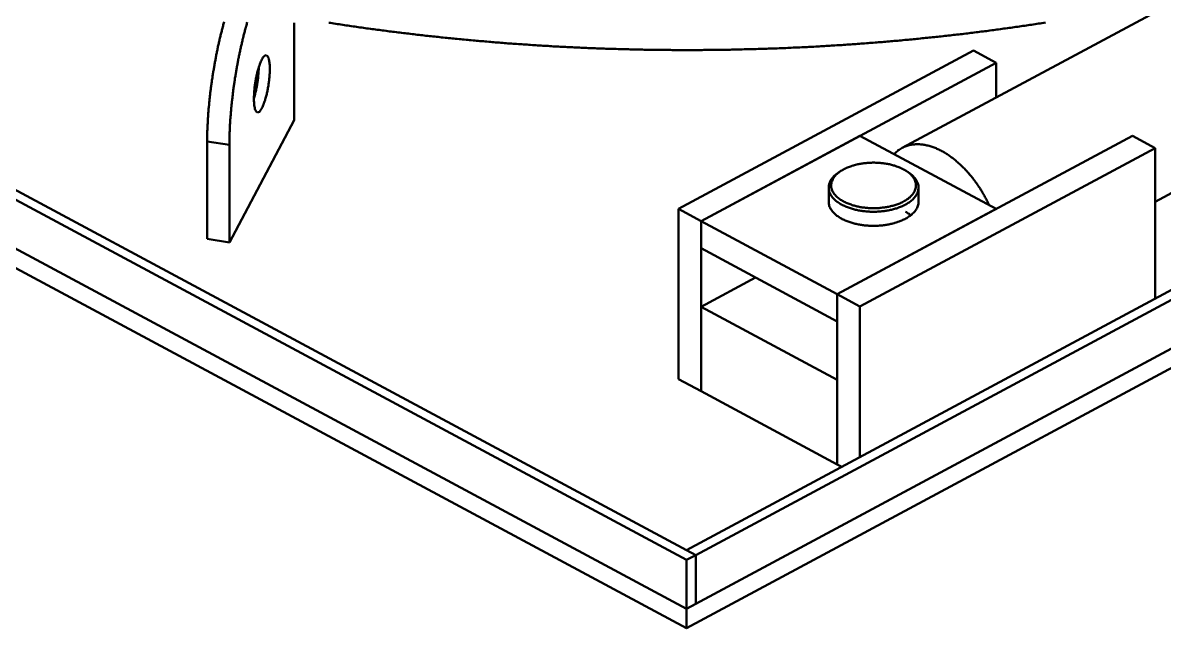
# Model space of a CAD drawing. Header units: millimetres. Extents: x 0 to 841, y 0 to 594.
# Drawn here: x 260.1 to 389.7, y 174.7 to 243.5 of the extents above; entities that cross this region are included whole.
import ezdxf

# ---------------------------------------------------------------- set-up
doc = ezdxf.new("R2010")
doc.units = ezdxf.units.MM
doc.layers.add('VIS', color=7, linetype='CONTINUOUS', lineweight=50)

msp = doc.modelspace()

# ---------------------------------------------------------------- linework, layer by layer
at = {"layer": 'VIS'}
for points in [[(71.5, 324.23), (335.5, 182.49)], [(72.53, 324.78), (336.53, 183.04)], [(335.5, 183.59), (597.44, 324.23)], [(336.53, 183.04), (598.47, 323.67)], [(71.5, 318.69), (335.5, 176.95)], [(71.5, 318.69), (335.5, 176.95)], [(335.5, 176.95), (599.5, 318.69)], [(336.53, 177.5), (598.47, 318.14)], [(71.5, 316.48), (335.5, 174.74)], [(335.5, 174.74), (599.5, 316.48)], [(359.98, 229.27), (394.53, 247.82)], [(281.05, 230.01), (281.05, 230.13), (281.05, 230.25), (281.05, 230.38), (281.06, 230.5), (281.06, 230.62), (281.06, 230.74), (281.06, 230.86), (281.06, 230.98), (281.07, 231.1), (281.07, 231.22), (281.08, 231.34), (281.08, 231.46), (281.08, 231.58), (281.09, 231.7), (281.1, 231.82), (281.1, 231.94), (281.11, 232.06), (281.11, 232.18), (281.12, 232.3), (281.13, 232.42), (281.13, 232.54), (281.14, 232.66), (281.15, 232.79), (281.16, 232.91), (281.17, 233.03), (281.18, 233.15), (281.18, 233.27), (281.19, 233.39), (281.2, 233.51), (281.21, 233.63), (281.22, 233.75), (281.23, 233.87), (281.24, 233.99), (281.26, 234.11), (281.27, 234.23), (281.28, 234.35), (281.29, 234.47), (281.3, 234.59), (281.31, 234.71), (281.33, 234.83), (281.34, 234.95), (281.35, 235.07), (281.37, 235.19), (281.38, 235.31), (281.39, 235.43), (281.41, 235.55), (281.42, 235.67), (281.44, 235.79), (281.45, 235.91), (281.47, 236.02), (281.48, 236.14), (281.5, 236.26), (281.52, 236.38), (281.53, 236.5), (281.55, 236.62), (281.57, 236.74), (281.58, 236.86), (281.6, 236.98), (281.62, 237.1), (281.64, 237.22), (281.65, 237.34), (281.67, 237.46), (281.69, 237.58), (281.71, 237.7), (281.73, 237.82), (281.75, 237.93), (281.77, 238.05), (281.79, 238.17), (281.81, 238.29), (281.83, 238.41), (281.85, 238.53), (281.87, 238.65), (281.89, 238.77), (281.91, 238.89), (281.93, 239), (281.95, 239.12), (281.98, 239.24), (282, 239.36), (282.02, 239.48), (282.04, 239.6), (282.07, 239.71), (282.09, 239.83), (282.11, 239.95), (282.14, 240.07), (282.16, 240.19), (282.18, 240.31), (282.21, 240.42), (282.23, 240.54), (282.26, 240.66), (282.28, 240.78), (282.31, 240.9), (282.34, 241.01), (282.36, 241.13), (282.39, 241.25), (282.42, 241.37), (282.44, 241.48), (282.47, 241.6), (282.5, 241.72), (282.53, 241.84), (282.55, 241.95), (282.58, 242.07), (282.61, 242.19), (282.64, 242.3), (282.67, 242.42), (282.7, 242.54), (282.73, 242.66), (282.76, 242.77), (282.79, 242.89), (282.82, 243.01), (282.85, 243.12), (282.88, 243.24), (282.92, 243.35), (282.95, 243.47), (282.98, 243.59)], [(283.58, 229.63), (283.58, 229.75), (283.58, 229.87), (283.58, 229.99), (283.58, 230.11), (283.58, 230.23), (283.58, 230.35), (283.59, 230.47), (283.59, 230.59), (283.59, 230.71), (283.6, 230.83), (283.6, 230.95), (283.6, 231.07), (283.61, 231.19), (283.61, 231.31), (283.62, 231.43), (283.62, 231.56), (283.63, 231.68), (283.64, 231.8), (283.64, 231.92), (283.65, 232.04), (283.66, 232.16), (283.67, 232.28), (283.67, 232.4), (283.68, 232.52), (283.69, 232.64), (283.7, 232.76), (283.71, 232.88), (283.72, 233), (283.73, 233.12), (283.74, 233.24), (283.75, 233.36), (283.76, 233.48), (283.77, 233.6), (283.78, 233.72), (283.79, 233.84), (283.8, 233.96), (283.81, 234.08), (283.83, 234.2), (283.84, 234.32), (283.85, 234.44), (283.86, 234.56), (283.88, 234.68), (283.89, 234.8), (283.91, 234.92), (283.92, 235.04), (283.93, 235.16), (283.95, 235.28), (283.96, 235.4), (283.98, 235.52), (283.99, 235.64), (284.01, 235.76), (284.02, 235.88), (284.04, 236), (284.06, 236.12), (284.07, 236.24), (284.09, 236.35), (284.11, 236.47), (284.12, 236.59), (284.14, 236.71), (284.16, 236.83), (284.18, 236.95), (284.2, 237.07), (284.21, 237.19), (284.23, 237.31), (284.25, 237.43), (284.27, 237.55), (284.29, 237.67), (284.31, 237.78), (284.33, 237.9), (284.35, 238.02), (284.37, 238.14), (284.39, 238.26), (284.41, 238.38), (284.43, 238.5), (284.46, 238.62), (284.48, 238.74), (284.5, 238.85), (284.52, 238.97), (284.54, 239.09), (284.57, 239.21), (284.59, 239.33), (284.61, 239.45), (284.64, 239.56), (284.66, 239.68), (284.68, 239.8), (284.71, 239.92), (284.73, 240.04), (284.76, 240.15), (284.78, 240.27), (284.81, 240.39), (284.83, 240.51), (284.86, 240.63), (284.89, 240.74), (284.91, 240.86), (284.94, 240.98), (284.97, 241.1), (284.99, 241.21), (285.02, 241.33), (285.05, 241.45), (285.08, 241.57), (285.11, 241.68), (285.13, 241.8), (285.16, 241.92), (285.19, 242.03), (285.22, 242.15), (285.25, 242.27), (285.28, 242.38), (285.31, 242.5), (285.34, 242.62), (285.38, 242.73), (285.41, 242.85), (285.44, 242.97), (285.47, 243.08), (285.5, 243.2), (285.54, 243.32), (285.57, 243.43), (285.6, 243.55)], [(290.95, 243.48), (290.95, 232.41)], [(294.86, 243.49), (295.06, 243.46), (295.26, 243.43), (295.45, 243.4), (295.65, 243.37), (295.85, 243.34), (296.04, 243.31), (296.24, 243.28), (296.44, 243.25), (296.63, 243.22), (296.83, 243.19), (297.03, 243.16), (297.22, 243.13), (297.42, 243.11), (297.62, 243.08), (297.81, 243.05), (298.01, 243.02), (298.21, 242.99), (298.4, 242.96), (298.6, 242.94), (298.8, 242.91), (298.99, 242.88), (299.19, 242.85), (299.39, 242.83), (299.59, 242.8), (299.78, 242.77), (299.98, 242.75), (300.18, 242.72), (300.37, 242.69), (300.57, 242.67), (300.77, 242.64), (300.96, 242.62), (301.16, 242.59), (301.36, 242.56), (301.56, 242.54), (301.75, 242.51), (301.95, 242.49), (302.15, 242.46), (302.34, 242.44), (302.54, 242.41), (302.74, 242.39), (302.94, 242.37), (303.13, 242.34), (303.33, 242.32), (303.53, 242.29), (303.73, 242.27), (303.92, 242.25), (304.12, 242.22), (304.32, 242.2), (304.52, 242.18), (304.71, 242.15), (304.91, 242.13), (305.11, 242.11), (305.31, 242.09), (305.5, 242.06), (305.7, 242.04), (305.9, 242.02), (306.1, 242), (306.29, 241.98), (306.49, 241.95), (306.69, 241.93), (306.89, 241.91), (307.08, 241.89), (307.28, 241.87), (307.48, 241.85), (307.68, 241.83), (307.87, 241.81), (308.07, 241.79), (308.27, 241.77), (308.47, 241.75), (308.67, 241.73), (308.86, 241.71), (309.06, 241.69), (309.26, 241.67), (309.46, 241.65), (309.65, 241.63), (309.85, 241.61), (310.05, 241.59), (310.25, 241.57), (310.45, 241.55), (310.64, 241.53), (310.84, 241.52), (311.04, 241.5), (311.24, 241.48), (311.44, 241.46), (311.63, 241.44), (311.83, 241.43), (312.03, 241.41), (312.23, 241.39), (312.43, 241.38), (312.62, 241.36), (312.82, 241.34), (313.02, 241.32), (313.22, 241.31), (313.42, 241.29), (313.61, 241.28), (313.81, 241.26), (314.01, 241.24), (314.21, 241.23), (314.41, 241.21), (314.61, 241.2), (314.8, 241.18), (315, 241.17), (315.2, 241.15), (315.4, 241.14), (315.6, 241.12), (315.79, 241.11), (315.99, 241.09), (316.19, 241.08), (316.39, 241.06), (316.59, 241.05), (316.79, 241.04), (316.98, 241.02), (317.18, 241.01), (317.38, 241), (317.58, 240.98), (317.78, 240.97), (317.98, 240.96), (318.17, 240.94), (318.37, 240.93), (318.57, 240.92), (318.77, 240.91), (318.97, 240.89), (319.17, 240.88), (319.36, 240.87), (319.56, 240.86), (319.76, 240.85), (319.96, 240.83), (320.16, 240.82), (320.36, 240.81), (320.56, 240.8), (320.75, 240.79), (320.95, 240.78), (321.15, 240.77), (321.35, 240.76), (321.55, 240.75), (321.75, 240.74), (321.95, 240.73), (322.14, 240.72), (322.34, 240.71), (322.54, 240.7), (322.74, 240.69), (322.94, 240.68), (323.14, 240.67), (323.34, 240.66), (323.53, 240.65), (323.73, 240.64), (323.93, 240.64), (324.13, 240.63), (324.33, 240.62), (324.53, 240.61), (324.73, 240.6), (324.92, 240.6), (325.12, 240.59), (325.32, 240.58), (325.52, 240.57), (325.72, 240.57), (325.92, 240.56), (326.12, 240.55), (326.31, 240.54), (326.51, 240.54), (326.71, 240.53), (326.91, 240.52), (327.11, 240.52), (327.31, 240.51), (327.51, 240.51), (327.71, 240.5), (327.9, 240.5), (328.1, 240.49), (328.3, 240.48), (328.5, 240.48), (328.7, 240.47), (328.9, 240.47), (329.1, 240.46), (329.29, 240.46), (329.49, 240.46), (329.69, 240.45), (329.89, 240.45), (330.09, 240.44), (330.29, 240.44), (330.49, 240.44), (330.69, 240.43), (330.88, 240.43), (331.08, 240.42), (331.28, 240.42), (331.48, 240.42), (331.68, 240.42), (331.88, 240.41), (332.08, 240.41), (332.28, 240.41), (332.47, 240.41), (332.67, 240.4), (332.87, 240.4), (333.07, 240.4), (333.27, 240.4), (333.47, 240.4), (333.67, 240.4), (333.87, 240.39), (334.07, 240.39), (334.26, 240.39), (334.46, 240.39), (334.66, 240.39), (334.86, 240.39), (335.06, 240.39), (335.26, 240.39), (335.46, 240.39), (335.66, 240.39), (335.85, 240.39), (336.05, 240.39), (336.25, 240.39), (336.45, 240.39), (336.65, 240.39), (336.85, 240.39), (337.05, 240.39), (337.25, 240.39), (337.44, 240.4), (337.64, 240.4), (337.84, 240.4), (338.04, 240.4), (338.24, 240.4), (338.44, 240.4), (338.64, 240.41), (338.84, 240.41), (339.03, 240.41), (339.23, 240.41), (339.43, 240.42), (339.63, 240.42), (339.83, 240.42), (340.03, 240.43), (340.23, 240.43), (340.43, 240.43), (340.62, 240.44), (340.82, 240.44), (341.02, 240.45), (341.22, 240.45), (341.42, 240.45), (341.62, 240.46), (341.82, 240.46), (342.02, 240.47), (342.21, 240.47), (342.41, 240.48), (342.61, 240.48), (342.81, 240.49), (343.01, 240.49), (343.21, 240.5), (343.41, 240.5), (343.61, 240.51), (343.8, 240.52), (344, 240.52), (344.2, 240.53), (344.4, 240.53), (344.6, 240.54), (344.8, 240.55), (345, 240.56), (345.19, 240.56), (345.39, 240.57), (345.59, 240.58), (345.79, 240.58), (345.99, 240.59), (346.19, 240.6), (346.39, 240.61), (346.59, 240.62), (346.78, 240.62), (346.98, 240.63), (347.18, 240.64), (347.38, 240.65), (347.58, 240.66), (347.78, 240.67), (347.98, 240.68), (348.17, 240.69), (348.37, 240.69), (348.57, 240.7), (348.77, 240.71), (348.97, 240.72), (349.17, 240.73), (349.37, 240.74), (349.56, 240.75), (349.76, 240.76), (349.96, 240.77), (350.16, 240.79), (350.36, 240.8), (350.56, 240.81), (350.75, 240.82), (350.95, 240.83), (351.15, 240.84), (351.35, 240.85), (351.55, 240.86), (351.75, 240.88), (351.95, 240.89), (352.14, 240.9), (352.34, 240.91), (352.54, 240.93), (352.74, 240.94), (352.94, 240.95), (353.14, 240.96), (353.33, 240.98), (353.53, 240.99), (353.73, 241), (353.93, 241.02), (354.13, 241.03), (354.33, 241.04), (354.52, 241.06), (354.72, 241.07), (354.92, 241.09), (355.12, 241.1), (355.32, 241.12), (355.52, 241.13), (355.71, 241.14), (355.91, 241.16), (356.11, 241.17), (356.31, 241.19), (356.51, 241.21), (356.7, 241.22), (356.9, 241.24), (357.1, 241.25), (357.3, 241.27), (357.5, 241.28), (357.7, 241.3), (357.89, 241.32), (358.09, 241.33), (358.29, 241.35), (358.49, 241.37), (358.69, 241.38), (358.88, 241.4), (359.08, 241.42), (359.28, 241.44), (359.48, 241.45), (359.68, 241.47), (359.87, 241.49), (360.07, 241.51), (360.27, 241.53), (360.47, 241.54), (360.67, 241.56), (360.86, 241.58), (361.06, 241.6), (361.26, 241.62), (361.46, 241.64), (361.65, 241.66), (361.85, 241.68), (362.05, 241.7), (362.25, 241.72), (362.45, 241.74), (362.64, 241.76), (362.84, 241.78), (363.04, 241.8), (363.24, 241.82), (363.43, 241.84), (363.63, 241.86), (363.83, 241.88), (364.03, 241.9), (364.23, 241.92), (364.42, 241.94), (364.62, 241.97), (364.82, 241.99), (365.02, 242.01), (365.21, 242.03), (365.41, 242.05), (365.61, 242.08), (365.81, 242.1), (366, 242.12), (366.2, 242.14), (366.4, 242.17), (366.6, 242.19), (366.79, 242.21), (366.99, 242.24), (367.19, 242.26), (367.39, 242.28), (367.58, 242.31), (367.78, 242.33), (367.98, 242.36), (368.17, 242.38), (368.37, 242.4), (368.57, 242.43), (368.77, 242.45), (368.96, 242.48), (369.16, 242.5), (369.36, 242.53), (369.55, 242.55), (369.75, 242.58), (369.95, 242.6), (370.15, 242.63), (370.34, 242.66), (370.54, 242.68), (370.74, 242.71), (370.93, 242.74), (371.13, 242.76), (371.33, 242.79), (371.53, 242.82), (371.72, 242.84), (371.92, 242.87), (372.12, 242.9), (372.31, 242.92), (372.51, 242.95), (372.71, 242.98), (372.9, 243.01), (373.1, 243.04), (373.3, 243.06), (373.49, 243.09), (373.69, 243.12), (373.89, 243.15), (374.08, 243.18), (374.28, 243.21), (374.48, 243.24), (374.67, 243.27), (374.87, 243.3), (375.07, 243.33), (375.26, 243.36), (375.46, 243.39), (375.66, 243.42), (375.85, 243.45), (376.05, 243.48), (376.25, 243.51)], [(286.36, 234.86), (286.36, 234.98), (286.36, 235.1), (286.37, 235.22), (286.37, 235.34), (286.38, 235.46), (286.39, 235.58), (286.4, 235.7), (286.41, 235.82), (286.42, 235.94), (286.43, 236.06), (286.44, 236.18), (286.46, 236.3), (286.47, 236.42), (286.49, 236.54), (286.51, 236.66), (286.53, 236.78), (286.55, 236.9), (286.57, 237.02), (286.59, 237.14), (286.61, 237.26), (286.64, 237.37), (286.66, 237.49), (286.69, 237.61), (286.72, 237.73), (286.74, 237.84), (286.77, 237.96), (286.8, 238.08), (286.84, 238.19), (286.87, 238.31), (286.91, 238.43), (286.94, 238.54), (286.98, 238.65), (287.02, 238.77), (287.06, 238.88), (287.11, 238.99), (287.16, 239.1), (287.21, 239.21), (287.26, 239.32), (287.32, 239.43), (287.39, 239.53), (287.46, 239.62), (287.54, 239.71), (287.64, 239.78), (287.76, 239.8)], [(287.76, 239.8), (287.87, 239.74), (287.94, 239.65), (287.99, 239.54), (288.04, 239.43), (288.07, 239.31), (288.09, 239.19), (288.11, 239.08), (288.13, 238.96), (288.14, 238.84), (288.15, 238.72), (288.16, 238.6), (288.16, 238.48), (288.16, 238.36), (288.16, 238.24), (288.16, 238.12), (288.16, 237.99), (288.16, 237.87), (288.15, 237.75), (288.14, 237.63), (288.14, 237.51), (288.13, 237.39), (288.12, 237.27), (288.1, 237.15), (288.09, 237.03), (288.08, 236.91), (288.06, 236.8), (288.05, 236.68), (288.03, 236.56), (288.01, 236.44), (288, 236.32), (287.98, 236.2), (287.95, 236.08), (287.93, 235.96), (287.91, 235.84), (287.89, 235.73), (287.86, 235.61), (287.83, 235.49), (287.81, 235.37), (287.78, 235.26), (287.75, 235.14), (287.72, 235.02), (287.69, 234.91), (287.65, 234.79), (287.62, 234.68), (287.58, 234.56), (287.54, 234.45), (287.5, 234.34), (287.46, 234.22), (287.41, 234.11), (287.37, 234), (287.32, 233.89), (287.26, 233.78), (287.2, 233.68), (287.14, 233.58), (287.07, 233.48), (286.98, 233.39), (286.88, 233.33), (286.76, 233.31)], [(334.56, 222.34), (368.07, 240.33)], [(370.65, 238.95), (368.07, 240.33)], [(337.14, 220.95), (370.65, 238.95)], [(370.65, 235), (370.65, 238.95)], [(286.9, 238.41), (286.9, 238.29), (286.9, 238.17), (286.89, 238.04), (286.89, 237.92), (286.88, 237.8), (286.87, 237.67), (286.86, 237.55), (286.85, 237.43), (286.84, 237.3), (286.83, 237.18), (286.81, 237.06), (286.8, 236.94), (286.78, 236.81), (286.76, 236.69), (286.74, 236.57), (286.72, 236.45), (286.7, 236.33), (286.68, 236.21), (286.66, 236.08), (286.63, 235.96), (286.61, 235.84), (286.58, 235.72), (286.55, 235.6), (286.52, 235.48), (286.49, 235.36), (286.46, 235.24), (286.43, 235.12), (286.4, 235.01), (286.36, 234.89)], [(286.76, 233.31), (286.65, 233.37), (286.57, 233.47), (286.52, 233.59), (286.48, 233.71), (286.45, 233.83), (286.42, 233.96), (286.4, 234.09), (286.39, 234.22), (286.38, 234.34), (286.37, 234.47), (286.36, 234.6), (286.36, 234.73), (286.36, 234.86)], [(290.95, 232.41), (283.58, 218.55)], [(388.7, 223.17), (403.5, 231.12)], [(281.05, 218.94), (281.05, 230.01)], [(283.58, 229.63), (281.05, 230.01)], [(283.58, 218.55), (283.58, 229.63)], [(337.14, 220.95), (355.18, 230.64)], [(352.61, 212.65), (386.12, 230.64)], [(370.65, 222.34), (355.18, 230.64)], [(369.87, 222.76), (369.81, 222.87), (369.76, 222.98), (369.71, 223.09), (369.66, 223.19), (369.6, 223.3), (369.55, 223.41), (369.49, 223.52), (369.43, 223.62), (369.38, 223.73), (369.32, 223.83), (369.26, 223.94), (369.2, 224.04), (369.14, 224.15), (369.08, 224.25), (369.01, 224.35), (368.95, 224.46), (368.89, 224.56), (368.82, 224.66), (368.76, 224.76), (368.69, 224.86), (368.62, 224.96), (368.56, 225.06), (368.49, 225.16), (368.42, 225.26), (368.35, 225.36), (368.28, 225.45), (368.21, 225.55), (368.13, 225.65), (368.06, 225.74), (367.99, 225.84), (367.91, 225.93), (367.84, 226.03), (367.76, 226.12), (367.68, 226.21), (367.6, 226.3), (367.53, 226.4), (367.45, 226.49), (367.37, 226.58), (367.28, 226.67), (367.2, 226.75), (367.12, 226.84), (367.04, 226.93), (366.95, 227.01), (366.87, 227.1), (366.78, 227.18), (366.69, 227.27), (366.61, 227.35), (366.52, 227.43), (366.43, 227.51), (366.34, 227.59), (366.25, 227.67), (366.16, 227.75), (366.07, 227.83), (365.97, 227.91), (365.88, 227.98), (365.78, 228.06), (365.69, 228.13), (365.59, 228.2), (365.49, 228.27), (365.4, 228.34), (365.3, 228.41), (365.2, 228.48), (365.1, 228.55), (365, 228.61), (364.89, 228.67), (364.79, 228.74), (364.69, 228.8), (364.58, 228.86), (364.48, 228.91), (364.37, 228.97), (364.26, 229.03), (364.15, 229.08), (364.04, 229.13), (363.93, 229.18), (363.82, 229.23), (363.71, 229.27), (363.6, 229.32), (363.49, 229.36), (363.37, 229.4), (363.26, 229.44), (363.14, 229.47), (363.03, 229.51), (362.91, 229.54), (362.79, 229.56), (362.68, 229.59), (362.56, 229.61), (362.44, 229.63), (362.32, 229.65), (362.2, 229.67), (362.08, 229.68), (361.96, 229.69), (361.84, 229.69), (361.72, 229.69), (361.6, 229.69), (361.48, 229.69), (361.36, 229.68), (361.24, 229.67), (361.12, 229.65), (361, 229.63), (360.88, 229.61), (360.77, 229.58), (360.65, 229.55), (360.53, 229.51), (360.42, 229.47), (360.31, 229.43), (360.2, 229.38), (360.09, 229.33), (359.98, 229.27)], [(388.7, 229.26), (386.12, 230.64)], [(355.18, 211.26), (388.7, 229.26)], [(359.98, 229.27), (359.87, 229.21), (359.76, 229.14), (359.65, 229.07), (359.54, 229), (359.44, 228.92), (359.34, 228.83), (359.25, 228.74), (359.15, 228.65), (359.06, 228.56)], [(388.7, 212.16), (388.7, 229.26)], [(360.44, 226.66), (360.34, 226.72), (360.24, 226.78), (360.13, 226.84), (360.02, 226.9), (359.91, 226.95), (359.8, 227), (359.69, 227.05), (359.58, 227.1), (359.47, 227.14), (359.35, 227.18), (359.24, 227.22), (359.12, 227.26), (359.01, 227.29), (358.89, 227.32), (358.77, 227.35), (358.65, 227.38), (358.54, 227.41), (358.42, 227.43), (358.3, 227.46), (358.18, 227.48), (358.06, 227.5), (357.94, 227.52), (357.82, 227.53), (357.7, 227.55), (357.58, 227.56), (357.46, 227.57), (357.34, 227.58), (357.22, 227.58), (357.09, 227.59), (356.97, 227.59), (356.85, 227.6), (356.73, 227.6), (356.61, 227.6), (356.49, 227.59), (356.37, 227.59), (356.25, 227.58), (356.13, 227.58), (356, 227.57), (355.88, 227.56), (355.76, 227.55), (355.64, 227.53), (355.52, 227.52), (355.4, 227.5), (355.28, 227.48), (355.16, 227.46), (355.04, 227.43), (354.93, 227.41), (354.81, 227.38), (354.69, 227.35), (354.57, 227.32), (354.46, 227.29), (354.34, 227.26), (354.22, 227.22), (354.11, 227.18), (353.99, 227.14), (353.88, 227.1), (353.77, 227.05), (353.66, 227), (353.55, 226.95), (353.44, 226.9), (353.33, 226.84), (353.23, 226.78), (353.12, 226.72), (353.02, 226.66)], [(352.79, 226.51), (352.69, 226.44), (352.59, 226.37), (352.5, 226.3), (352.4, 226.22), (352.31, 226.14), (352.23, 226.06), (352.14, 225.97), (352.06, 225.88), (351.99, 225.78), (351.92, 225.68), (351.85, 225.58), (351.8, 225.47), (351.75, 225.36), (351.7, 225.25), (351.67, 225.13), (351.65, 225.01), (351.63, 224.89), (351.63, 224.77)], [(353.02, 226.66), (352.92, 226.59), (352.82, 226.52), (352.73, 226.45), (352.63, 226.37), (352.55, 226.29), (352.46, 226.21), (352.38, 226.12), (352.3, 226.03), (352.23, 225.93), (352.16, 225.83), (352.1, 225.72), (352.05, 225.62), (352.01, 225.51), (351.97, 225.39), (351.94, 225.27), (351.93, 225.16), (351.92, 225.04), (351.92, 224.92), (351.93, 224.8), (351.96, 224.68), (351.99, 224.56), (352.03, 224.45), (352.08, 224.34), (352.14, 224.24), (352.2, 224.14), (352.27, 224.04), (352.35, 223.94), (352.43, 223.85), (352.51, 223.77), (352.6, 223.69), (352.69, 223.61), (352.79, 223.53), (352.88, 223.46), (352.98, 223.39), (353.08, 223.33), (353.19, 223.27), (353.29, 223.21), (353.4, 223.15), (353.5, 223.1), (353.61, 223.05), (353.72, 223), (353.83, 222.95), (353.94, 222.91), (354.06, 222.87), (354.17, 222.83), (354.28, 222.79), (354.4, 222.75), (354.51, 222.72), (354.63, 222.69), (354.75, 222.66), (354.86, 222.63), (354.98, 222.61), (355.1, 222.58), (355.22, 222.56), (355.33, 222.54), (355.45, 222.52), (355.57, 222.51), (355.69, 222.49), (355.81, 222.48), (355.93, 222.47), (356.05, 222.46), (356.17, 222.45), (356.29, 222.44), (356.41, 222.44), (356.53, 222.43), (356.65, 222.43), (356.77, 222.43), (356.89, 222.43), (357.01, 222.43), (357.13, 222.44), (357.25, 222.45), (357.37, 222.45), (357.49, 222.46), (357.61, 222.47), (357.73, 222.49), (357.85, 222.5), (357.97, 222.52), (358.08, 222.53), (358.2, 222.55), (358.32, 222.58), (358.44, 222.6), (358.56, 222.62), (358.67, 222.65), (358.79, 222.68), (358.91, 222.71), (359.02, 222.74), (359.14, 222.78), (359.25, 222.81), (359.36, 222.85), (359.48, 222.89), (359.59, 222.94), (359.7, 222.98), (359.81, 223.03), (359.92, 223.08), (360.03, 223.13), (360.13, 223.19)], [(353.02, 226.66), (352.79, 226.51)], [(352.91, 226.59), (352.89, 226.57), (352.87, 226.56), (352.85, 226.55), (352.83, 226.54), (352.81, 226.52), (352.79, 226.51)], [(360.13, 223.19), (360.24, 223.25), (360.34, 223.31), (360.45, 223.37), (360.55, 223.44), (360.65, 223.51), (360.74, 223.59), (360.83, 223.66), (360.92, 223.75), (361.01, 223.83), (361.09, 223.92), (361.17, 224.01), (361.24, 224.11), (361.31, 224.21), (361.37, 224.32), (361.42, 224.43), (361.46, 224.54), (361.5, 224.66), (361.52, 224.77), (361.54, 224.9), (361.54, 225.02), (361.54, 225.14), (361.52, 225.26), (361.5, 225.38), (361.46, 225.49), (361.42, 225.6), (361.36, 225.71), (361.3, 225.82), (361.24, 225.92), (361.17, 226.02), (361.09, 226.11), (361.01, 226.2), (360.92, 226.29), (360.83, 226.37), (360.74, 226.45), (360.64, 226.52), (360.54, 226.59), (360.44, 226.66)], [(360.44, 226.66), (360.67, 226.51)], [(360.67, 226.51), (360.65, 226.52), (360.63, 226.54), (360.61, 226.55), (360.59, 226.56), (360.57, 226.57), (360.55, 226.59)], [(361.84, 224.77), (361.83, 224.89), (361.82, 225.01), (361.79, 225.13), (361.76, 225.25), (361.71, 225.36), (361.66, 225.47), (361.61, 225.58), (361.54, 225.68), (361.47, 225.78), (361.4, 225.88), (361.32, 225.97), (361.24, 226.06), (361.15, 226.14), (361.06, 226.22), (360.96, 226.3), (360.87, 226.37), (360.77, 226.44), (360.67, 226.51)], [(351.63, 224.77), (351.63, 224.65), (351.65, 224.53), (351.67, 224.41), (351.7, 224.29), (351.75, 224.18), (351.8, 224.07), (351.85, 223.96), (351.92, 223.86), (351.98, 223.76), (352.06, 223.66), (352.14, 223.57), (352.22, 223.48), (352.31, 223.4), (352.4, 223.32), (352.49, 223.24), (352.59, 223.17), (352.68, 223.1), (352.78, 223.03), (352.89, 222.97), (352.99, 222.9), (353.09, 222.84), (353.2, 222.79), (353.31, 222.73), (353.42, 222.68), (353.53, 222.63), (353.64, 222.59), (353.75, 222.54), (353.87, 222.5), (353.98, 222.46), (354.1, 222.42), (354.21, 222.38), (354.33, 222.35), (354.44, 222.32), (354.56, 222.29), (354.68, 222.26), (354.8, 222.23), (354.91, 222.21), (355.03, 222.18), (355.15, 222.16), (355.27, 222.14), (355.39, 222.12), (355.51, 222.11), (355.63, 222.09), (355.75, 222.08), (355.87, 222.07), (355.99, 222.06), (356.11, 222.05), (356.23, 222.04), (356.35, 222.03), (356.47, 222.03), (356.59, 222.03), (356.72, 222.03), (356.84, 222.03), (356.96, 222.03), (357.08, 222.03), (357.2, 222.04), (357.32, 222.05), (357.44, 222.05), (357.56, 222.06), (357.68, 222.08), (357.8, 222.09), (357.92, 222.1), (358.04, 222.12), (358.16, 222.14), (358.28, 222.16), (358.4, 222.18), (358.52, 222.2), (358.64, 222.23), (358.75, 222.25), (358.87, 222.28), (358.99, 222.31), (359.11, 222.34), (359.22, 222.38), (359.34, 222.41), (359.45, 222.45), (359.57, 222.49), (359.68, 222.53), (359.79, 222.58), (359.9, 222.62), (360.01, 222.67), (360.12, 222.72), (360.23, 222.77), (360.34, 222.83)], [(351.63, 224.77), (351.63, 223.17)], [(360.34, 222.83), (360.45, 222.89), (360.55, 222.95), (360.66, 223.02), (360.76, 223.08), (360.86, 223.16), (360.95, 223.23), (361.05, 223.31), (361.14, 223.39), (361.23, 223.47), (361.31, 223.56), (361.39, 223.65), (361.47, 223.75), (361.54, 223.85), (361.6, 223.95), (361.66, 224.06), (361.71, 224.17), (361.76, 224.29), (361.79, 224.4), (361.81, 224.52), (361.83, 224.65), (361.84, 224.77)], [(361.84, 224.77), (361.84, 223.17)], [(361.84, 223.17), (361.83, 223.05), (361.82, 222.93), (361.79, 222.81), (361.76, 222.7), (361.72, 222.58), (361.67, 222.47), (361.61, 222.37), (361.55, 222.27), (361.48, 222.17), (361.41, 222.07), (361.33, 221.98), (361.25, 221.89), (361.16, 221.81), (361.07, 221.73), (360.98, 221.65), (360.89, 221.58), (360.79, 221.51), (360.69, 221.44), (360.59, 221.37), (360.49, 221.31), (360.38, 221.25), (360.28, 221.2), (360.17, 221.14), (360.06, 221.09), (359.95, 221.04), (359.84, 221), (359.73, 220.95), (359.62, 220.91), (359.5, 220.87), (359.39, 220.83), (359.28, 220.79), (359.16, 220.76), (359.05, 220.73), (358.93, 220.7), (358.81, 220.67), (358.7, 220.64), (358.58, 220.61), (358.46, 220.59), (358.34, 220.57), (358.22, 220.55), (358.11, 220.53), (357.99, 220.51), (357.87, 220.5), (357.75, 220.48), (357.63, 220.47), (357.51, 220.46), (357.39, 220.45), (357.27, 220.44), (357.15, 220.44), (357.03, 220.43), (356.91, 220.43), (356.79, 220.43), (356.67, 220.43), (356.55, 220.43), (356.43, 220.43), (356.31, 220.44), (356.19, 220.44), (356.07, 220.45), (355.95, 220.46), (355.83, 220.47), (355.71, 220.48), (355.59, 220.5), (355.47, 220.51), (355.36, 220.53), (355.24, 220.55), (355.12, 220.57), (355, 220.59), (354.88, 220.61), (354.77, 220.64), (354.65, 220.67), (354.53, 220.7), (354.42, 220.73), (354.3, 220.76), (354.19, 220.79), (354.07, 220.83), (353.96, 220.87), (353.84, 220.91), (353.73, 220.95), (353.62, 221), (353.51, 221.04), (353.4, 221.09), (353.29, 221.14), (353.18, 221.2), (353.08, 221.25), (352.97, 221.31), (352.87, 221.37), (352.77, 221.44), (352.67, 221.51), (352.57, 221.58), (352.48, 221.65), (352.39, 221.73), (352.3, 221.81), (352.21, 221.89), (352.13, 221.98), (352.05, 222.07), (351.98, 222.17), (351.91, 222.27), (351.85, 222.37), (351.79, 222.47), (351.74, 222.58), (351.7, 222.7), (351.67, 222.81), (351.65, 222.93), (351.63, 223.05), (351.63, 223.17)], [(337.14, 220.95), (334.56, 222.34)], [(334.56, 203.02), (334.56, 222.34)], [(352.61, 212.65), (370.65, 222.34)], [(360.34, 222.03), (360.45, 221.97), (360.55, 221.91), (360.66, 221.84), (360.76, 221.78), (360.86, 221.7), (360.96, 221.63)], [(337.14, 201.64), (337.14, 220.95)], [(352.61, 212.65), (337.14, 220.95)], [(337.14, 217.88), (337.14, 220.95)], [(283.58, 218.55), (281.05, 218.94)], [(352.61, 209.57), (337.14, 217.88)], [(337.14, 211.23), (343.32, 214.56)], [(355.18, 211.26), (352.61, 212.65)], [(352.61, 193.33), (352.61, 212.65)], [(352.61, 209.57), (352.61, 212.65)], [(352.61, 202.93), (337.14, 211.23)], [(337.14, 201.64), (337.14, 211.23)], [(355.18, 194.16), (355.18, 211.26)], [(337.14, 201.64), (334.56, 203.02)], [(352.61, 193.33), (352.61, 202.93)], [(352.61, 193.33), (337.14, 201.64)], [(353.12, 193.05), (352.61, 193.33)], [(335.5, 183.59), (336.53, 183.04)], [(335.5, 182.49), (336.53, 183.04)], [(336.53, 177.5), (336.53, 183.04)], [(336.53, 177.5), (336.53, 183.04)], [(335.5, 176.95), (335.5, 182.49)], [(335.5, 176.95), (336.53, 177.5)], [(335.5, 174.74), (335.5, 176.95)]]:
    msp.add_lwpolyline(points, dxfattribs=at)

doc.saveas('drawing.dxf')
